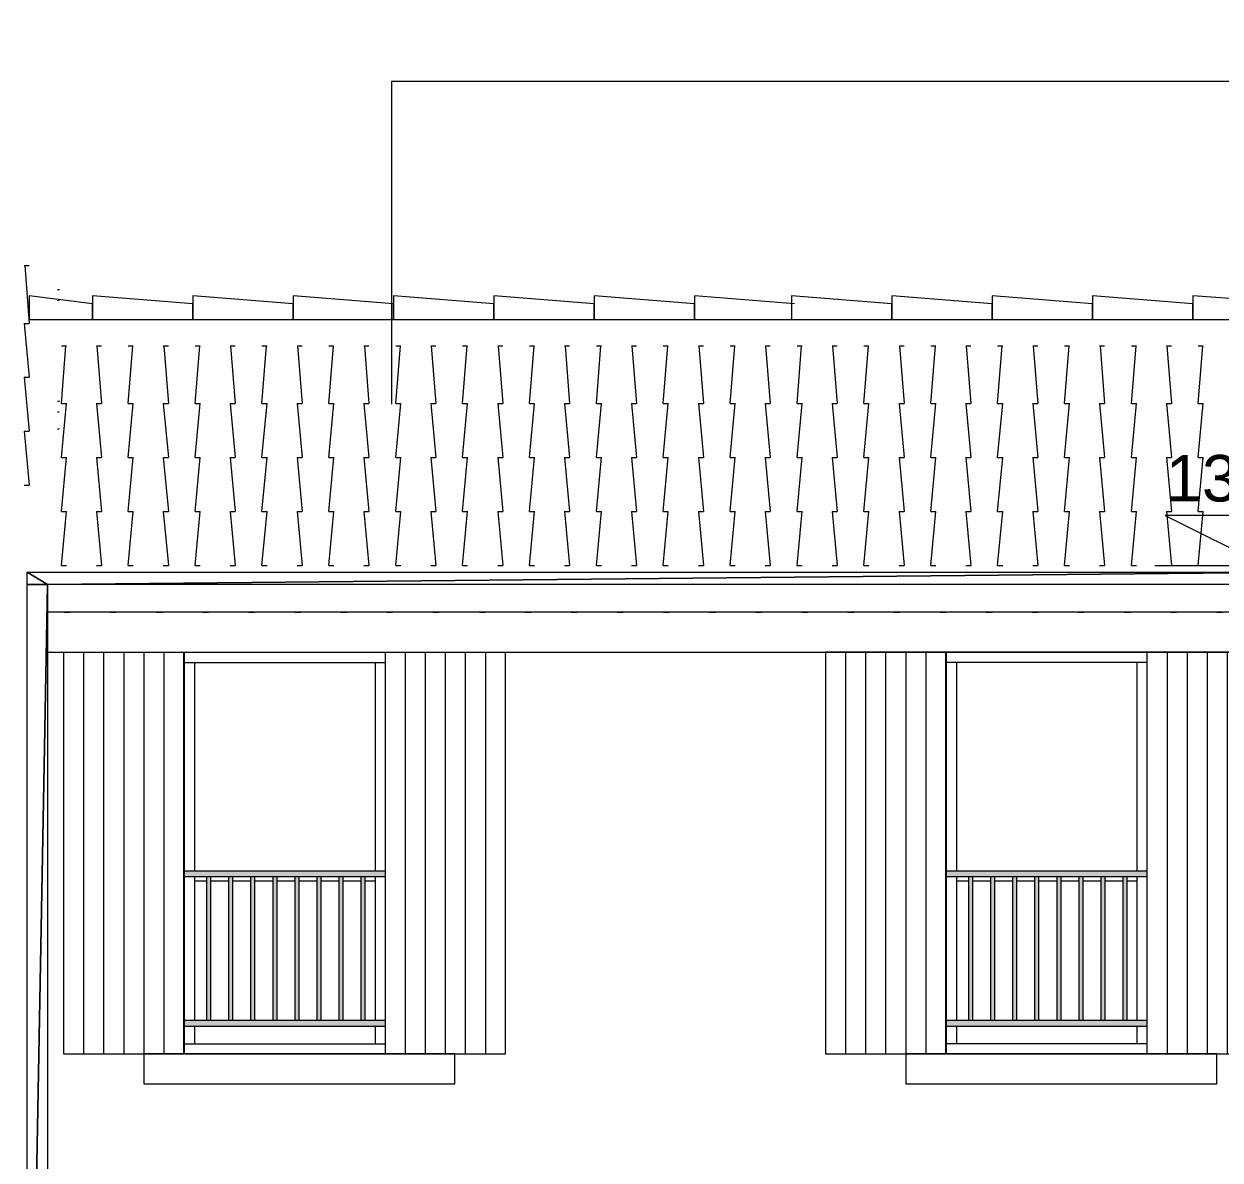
# Model space of a CAD drawing. Header units: metres. Extents: x 1.8 to 67.5, y -52.8 to -10.8.
# Drawn here: x 19.313 to 22.294, y -49.578 to -46.747 of the extents above; entities that cross this region are included whole.
import ezdxf
from ezdxf.enums import TextEntityAlignment as Align

# ---------------------------------------------------------------- set-up
doc = ezdxf.new("R2010")
doc.units = ezdxf.units.M
doc.header["$MEASUREMENT"] = 0
for name, color, linetype in [('Calque commun', 7, 'Continuous'), ('Calque59', 7, 'Continuous'), ('Calque79', 7, 'Continuous'), ('Cotations', 7, 'Continuous')]:
    doc.layers.add(name, color=color, linetype=linetype)
doc.styles.add('Arial15', font='arial.ttf', dxfattribs={"height": 0.231939})

# ---------------------------------------------------------------- blocks, each defined once
blk = doc.blocks.new('TOIT FACADE 40')
at = {"layer": 'Calque59', "color": 32, "linetype": 'Continuous', "lineweight": 9}
for p, q in [((83.7743, -18.3306), (83.7994, -18.3306)), ((83.7763, -18.3311), (83.7994, -18.619)), ((83.7743, -18.619), (83.7994, -18.8878)), ((83.7743, -18.619), (83.7994, -18.619)), ((83.959, -18.7306), (83.9841, -18.7306)), ((83.959, -19.019), (83.9821, -18.7311)), ((84.1341, -18.7306), (84.159, -18.7306)), ((84.1359, -18.7311), (84.159, -19.019)), ((84.2924, -18.7306), (84.3173, -18.7306)), ((84.2924, -19.019), (84.3155, -18.7311)), ((84.4673, -18.7306), (84.4924, -18.7306)), ((84.4693, -18.7311), (84.4924, -19.019)), ((84.6257, -18.7306), (84.6507, -18.7306)), ((84.6257, -19.019), (84.6487, -18.7311)), ((84.8007, -18.7306), (84.8257, -18.7306)), ((84.8027, -18.7311), (84.8257, -19.019)), ((84.959, -18.7306), (84.9841, -18.7306)), ((84.959, -19.019), (84.9821, -18.7311)), ((85.1341, -18.7306), (85.159, -18.7306)), ((85.1359, -18.7311), (85.159, -19.019)), ((85.2924, -18.7306), (85.3173, -18.7306)), ((85.2924, -19.019), (85.3155, -18.7311)), ((85.4673, -18.7306), (85.4924, -18.7306)), ((85.4693, -18.7311), (85.4924, -19.019)), ((85.6257, -18.7306), (85.6507, -18.7306)), ((85.6257, -19.019), (85.6487, -18.7311)), ((85.8007, -18.7306), (85.8257, -18.7306)), ((85.8027, -18.7311), (85.8257, -19.019)), ((85.959, -18.7306), (85.9841, -18.7306)), ((85.959, -19.019), (85.9821, -18.7311)), ((86.1341, -18.7306), (86.159, -18.7306)), ((86.1359, -18.7311), (86.159, -19.019)), ((86.2924, -18.7306), (86.3173, -18.7306)), ((86.2924, -19.019), (86.3155, -18.7311)), ((86.4673, -18.7306), (86.4924, -18.7306)), ((86.4693, -18.7311), (86.4924, -19.019)), ((86.6257, -18.7306), (86.6507, -18.7306)), ((86.6257, -19.019), (86.6487, -18.7311)), ((86.8007, -18.7306), (86.8257, -18.7306)), ((86.8027, -18.7311), (86.8257, -19.019)), ((86.959, -18.7306), (86.9841, -18.7306)), ((86.959, -19.019), (86.9821, -18.7311)), ((87.1341, -18.7306), (87.159, -18.7306)), ((87.1359, -18.7311), (87.159, -19.019)), ((87.2924, -18.7306), (87.3173, -18.7306)), ((87.2924, -19.019), (87.3155, -18.7311)), ((87.4673, -18.7306), (87.4924, -18.7306)), ((87.4693, -18.7311), (87.4924, -19.019)), ((87.6257, -18.7306), (87.6507, -18.7306)), ((87.6257, -19.019), (87.6487, -18.7311)), ((87.8007, -18.7306), (87.8256, -18.7306)), ((87.8025, -18.7311), (87.8256, -19.019)), ((87.959, -18.7306), (87.9839, -18.7306)), ((87.959, -19.019), (87.9821, -18.7311)), ((88.134, -18.7306), (88.159, -18.7306)), ((88.1359, -18.7311), (88.159, -19.019)), ((88.2923, -18.7306), (88.3173, -18.7306)), ((88.2923, -19.019), (88.3154, -18.7311)), ((88.4673, -18.7306), (88.4924, -18.7306)), ((88.4693, -18.7311), (88.4924, -19.019)), ((88.6257, -18.7306), (88.6507, -18.7306)), ((88.6257, -19.019), (88.6487, -18.7311)), ((88.8007, -18.7306), (88.8256, -18.7306)), ((88.8025, -18.7311), (88.8256, -19.019)), ((88.959, -18.7306), (88.9839, -18.7306)), ((88.959, -19.019), (88.9821, -18.7311)), ((89.134, -18.7306), (89.159, -18.7306)), ((89.1359, -18.7311), (89.159, -19.019)), ((89.2923, -18.7306), (89.3173, -18.7306)), ((89.2923, -19.019), (89.3154, -18.7311)), ((89.4673, -18.7306), (89.4924, -18.7306)), ((89.4693, -18.7311), (89.4924, -19.019)), ((89.6257, -18.7306), (89.6507, -18.7306)), ((89.6257, -19.019), (89.6487, -18.7311)), ((83.7743, -18.8878), (83.7994, -19.1565)), ((83.7743, -18.8878), (83.7994, -18.8878)), ((83.959, -19.2878), (83.9841, -19.019)), ((83.959, -19.019), (83.9841, -19.019)), ((84.1341, -19.019), (84.159, -19.2878)), ((84.1341, -19.019), (84.159, -19.019)), ((84.2924, -19.2878), (84.3173, -19.019)), ((84.2924, -19.019), (84.3173, -19.019)), ((84.4673, -19.019), (84.4924, -19.2878)), ((84.4673, -19.019), (84.4924, -19.019)), ((84.6257, -19.2878), (84.6507, -19.019)), ((84.6257, -19.019), (84.6507, -19.019)), ((84.8007, -19.019), (84.8257, -19.2878)), ((84.8007, -19.019), (84.8257, -19.019)), ((84.959, -19.2878), (84.9841, -19.019)), ((84.959, -19.019), (84.9841, -19.019)), ((85.1341, -19.019), (85.159, -19.2878)), ((85.1341, -19.019), (85.159, -19.019)), ((85.2924, -19.2878), (85.3173, -19.019)), ((85.2924, -19.019), (85.3173, -19.019)), ((85.4673, -19.019), (85.4924, -19.2878)), ((85.4673, -19.019), (85.4924, -19.019)), ((85.6257, -19.2878), (85.6507, -19.019)), ((85.6257, -19.019), (85.6507, -19.019)), ((85.8007, -19.019), (85.8257, -19.2878)), ((85.8007, -19.019), (85.8257, -19.019)), ((85.959, -19.2878), (85.9841, -19.019)), ((85.959, -19.019), (85.9841, -19.019)), ((86.1341, -19.019), (86.159, -19.2878)), ((86.1341, -19.019), (86.159, -19.019)), ((86.2924, -19.2878), (86.3173, -19.019)), ((86.2924, -19.019), (86.3173, -19.019)), ((86.4673, -19.019), (86.4924, -19.2878)), ((86.4673, -19.019), (86.4924, -19.019)), ((86.6257, -19.2878), (86.6507, -19.019)), ((86.6257, -19.019), (86.6507, -19.019)), ((86.8007, -19.019), (86.8257, -19.2878)), ((86.8007, -19.019), (86.8257, -19.019)), ((86.959, -19.2878), (86.9841, -19.019)), ((86.959, -19.019), (86.9841, -19.019)), ((87.1341, -19.019), (87.159, -19.2878)), ((87.1341, -19.019), (87.159, -19.019)), ((87.2924, -19.2878), (87.3173, -19.019)), ((87.2924, -19.019), (87.3173, -19.019)), ((87.4673, -19.019), (87.4924, -19.2878)), ((87.4673, -19.019), (87.4924, -19.019)), ((87.6257, -19.2878), (87.6507, -19.019)), ((87.6257, -19.019), (87.6507, -19.019)), ((87.8007, -19.019), (87.8256, -19.2878)), ((87.8007, -19.019), (87.8256, -19.019)), ((87.959, -19.2878), (87.9839, -19.019)), ((87.959, -19.019), (87.9839, -19.019)), ((88.134, -19.019), (88.159, -19.2878)), ((88.134, -19.019), (88.159, -19.019)), ((88.2923, -19.2878), (88.3173, -19.019)), ((88.2923, -19.019), (88.3173, -19.019)), ((88.4673, -19.019), (88.4924, -19.2878)), ((88.4673, -19.019), (88.4924, -19.019)), ((88.6257, -19.2878), (88.6507, -19.019)), ((88.6257, -19.019), (88.6507, -19.019)), ((88.8007, -19.019), (88.8256, -19.2878)), ((88.8007, -19.019), (88.8256, -19.019)), ((88.959, -19.2878), (88.9839, -19.019)), ((88.959, -19.019), (88.9839, -19.019)), ((89.134, -19.019), (89.159, -19.2878)), ((89.134, -19.019), (89.159, -19.019)), ((89.2923, -19.2878), (89.3173, -19.019)), ((89.2923, -19.019), (89.3173, -19.019)), ((89.4673, -19.019), (89.4924, -19.2878)), ((89.4673, -19.019), (89.4924, -19.019)), ((89.6257, -19.2878), (89.6507, -19.019)), ((89.6257, -19.019), (89.6507, -19.019)), ((83.7743, -19.1565), (83.7994, -19.4252)), ((83.7743, -19.1565), (83.7994, -19.1565)), ((83.959, -19.5565), (83.9841, -19.2878)), ((83.959, -19.2878), (83.9841, -19.2878)), ((84.1341, -19.2878), (84.159, -19.5565)), ((84.1341, -19.2878), (84.159, -19.2878)), ((84.2924, -19.5565), (84.3173, -19.2878)), ((84.2924, -19.2878), (84.3173, -19.2878)), ((84.4673, -19.2878), (84.4924, -19.5565)), ((84.4673, -19.2878), (84.4924, -19.2878)), ((84.6257, -19.5565), (84.6507, -19.2878)), ((84.6257, -19.2878), (84.6507, -19.2878)), ((84.8007, -19.2878), (84.8257, -19.5565)), ((84.8007, -19.2878), (84.8257, -19.2878)), ((84.959, -19.5565), (84.9841, -19.2878)), ((84.959, -19.2878), (84.9841, -19.2878)), ((85.1341, -19.2878), (85.159, -19.5565)), ((85.1341, -19.2878), (85.159, -19.2878)), ((85.2924, -19.5565), (85.3173, -19.2878)), ((85.2924, -19.2878), (85.3173, -19.2878)), ((85.4673, -19.2878), (85.4924, -19.5565)), ((85.4673, -19.2878), (85.4924, -19.2878)), ((85.6257, -19.5565), (85.6507, -19.2878)), ((85.6257, -19.2878), (85.6507, -19.2878)), ((85.8007, -19.2878), (85.8257, -19.5565)), ((85.8007, -19.2878), (85.8257, -19.2878)), ((85.959, -19.5565), (85.9841, -19.2878)), ((85.959, -19.2878), (85.9841, -19.2878)), ((86.1341, -19.2878), (86.159, -19.5565)), ((86.1341, -19.2878), (86.159, -19.2878)), ((86.2924, -19.5565), (86.3173, -19.2878)), ((86.2924, -19.2878), (86.3173, -19.2878)), ((86.4673, -19.2878), (86.4924, -19.5565)), ((86.4673, -19.2878), (86.4924, -19.2878)), ((86.6257, -19.5565), (86.6507, -19.2878)), ((86.6257, -19.2878), (86.6507, -19.2878)), ((86.8007, -19.2878), (86.8257, -19.5565)), ((86.8007, -19.2878), (86.8257, -19.2878)), ((86.959, -19.5565), (86.9841, -19.2878)), ((86.959, -19.2878), (86.9841, -19.2878)), ((87.1341, -19.2878), (87.159, -19.5565)), ((87.1341, -19.2878), (87.159, -19.2878)), ((87.2924, -19.5565), (87.3173, -19.2878)), ((87.2924, -19.2878), (87.3173, -19.2878)), ((87.4673, -19.2878), (87.4924, -19.5565)), ((87.4673, -19.2878), (87.4924, -19.2878)), ((87.6257, -19.5565), (87.6507, -19.2878)), ((87.6257, -19.2878), (87.6507, -19.2878)), ((87.8007, -19.2878), (87.8256, -19.5565)), ((87.8007, -19.2878), (87.8256, -19.2878)), ((87.959, -19.5565), (87.9839, -19.2878)), ((87.959, -19.2878), (87.9839, -19.2878)), ((88.134, -19.2878), (88.159, -19.5565)), ((88.134, -19.2878), (88.159, -19.2878)), ((88.2923, -19.5565), (88.3173, -19.2878)), ((88.2923, -19.2878), (88.3173, -19.2878)), ((88.4673, -19.2878), (88.4924, -19.5565)), ((88.4673, -19.2878), (88.4924, -19.2878)), ((88.6257, -19.5565), (88.6507, -19.2878)), ((88.6257, -19.2878), (88.6507, -19.2878)), ((88.8007, -19.2878), (88.8256, -19.5565)), ((88.8007, -19.2878), (88.8256, -19.2878)), ((88.959, -19.5565), (88.9839, -19.2878)), ((88.959, -19.2878), (88.9839, -19.2878)), ((89.134, -19.2878), (89.159, -19.5565)), ((89.134, -19.2878), (89.159, -19.2878)), ((89.2923, -19.5565), (89.3173, -19.2878)), ((89.2923, -19.2878), (89.3173, -19.2878)), ((89.4673, -19.2878), (89.4924, -19.5565)), ((89.4673, -19.2878), (89.4924, -19.2878)), ((89.6257, -19.5565), (89.6507, -19.2878)), ((89.6257, -19.2878), (89.6507, -19.2878)), ((83.7743, -19.4252), (83.7994, -19.4252)), ((83.959, -19.8252), (83.9841, -19.5565)), ((83.959, -19.5565), (83.9841, -19.5565)), ((84.1341, -19.5565), (84.159, -19.8252)), ((84.1341, -19.5565), (84.159, -19.5565)), ((84.2924, -19.8252), (84.3173, -19.5565)), ((84.2924, -19.5565), (84.3173, -19.5565)), ((84.4673, -19.5565), (84.4924, -19.8252)), ((84.4673, -19.5565), (84.4924, -19.5565)), ((84.6257, -19.8252), (84.6507, -19.5565)), ((84.6257, -19.5565), (84.6507, -19.5565)), ((84.8007, -19.5565), (84.8257, -19.8252)), ((84.8007, -19.5565), (84.8257, -19.5565)), ((84.959, -19.8252), (84.9841, -19.5565)), ((84.959, -19.5565), (84.9841, -19.5565)), ((85.1341, -19.5565), (85.159, -19.8252)), ((85.1341, -19.5565), (85.159, -19.5565)), ((85.2924, -19.8252), (85.3173, -19.5565)), ((85.2924, -19.5565), (85.3173, -19.5565)), ((85.4673, -19.5565), (85.4924, -19.8252)), ((85.4673, -19.5565), (85.4924, -19.5565)), ((85.6257, -19.8252), (85.6507, -19.5565)), ((85.6257, -19.5565), (85.6507, -19.5565)), ((85.8007, -19.5565), (85.8257, -19.8252)), ((85.8007, -19.5565), (85.8257, -19.5565)), ((85.959, -19.8252), (85.9841, -19.5565)), ((85.959, -19.5565), (85.9841, -19.5565)), ((86.1341, -19.5565), (86.159, -19.8252)), ((86.1341, -19.5565), (86.159, -19.5565)), ((86.2924, -19.8252), (86.3173, -19.5565)), ((86.2924, -19.5565), (86.3173, -19.5565)), ((86.4673, -19.5565), (86.4924, -19.8252)), ((86.4673, -19.5565), (86.4924, -19.5565)), ((86.6257, -19.8252), (86.6507, -19.5565)), ((86.6257, -19.5565), (86.6507, -19.5565)), ((86.8007, -19.5565), (86.8257, -19.8252)), ((86.8007, -19.5565), (86.8257, -19.5565)), ((86.959, -19.8252), (86.9841, -19.5565)), ((86.959, -19.5565), (86.9841, -19.5565)), ((87.1341, -19.5565), (87.159, -19.8252)), ((87.1341, -19.5565), (87.159, -19.5565)), ((87.2924, -19.8252), (87.3173, -19.5565)), ((87.2924, -19.5565), (87.3173, -19.5565)), ((87.4673, -19.5565), (87.4924, -19.8252)), ((87.4673, -19.5565), (87.4924, -19.5565)), ((87.6257, -19.8252), (87.6507, -19.5565)), ((87.6257, -19.5565), (87.6507, -19.5565)), ((87.8007, -19.5565), (87.8256, -19.8252)), ((87.8007, -19.5565), (87.8256, -19.5565)), ((87.959, -19.8252), (87.9839, -19.5565)), ((87.959, -19.5565), (87.9839, -19.5565)), ((88.134, -19.5565), (88.159, -19.8252)), ((88.134, -19.5565), (88.159, -19.5565)), ((88.2923, -19.8252), (88.3173, -19.5565)), ((88.2923, -19.5565), (88.3173, -19.5565)), ((88.4673, -19.5565), (88.4924, -19.8252)), ((88.4673, -19.5565), (88.4924, -19.5565)), ((88.6257, -19.8252), (88.6507, -19.5565)), ((88.6257, -19.5565), (88.6507, -19.5565)), ((88.8007, -19.5565), (88.8256, -19.8252)), ((88.8007, -19.5565), (88.8256, -19.5565)), ((88.959, -19.8252), (88.9839, -19.5565)), ((88.959, -19.5565), (88.9839, -19.5565)), ((89.134, -19.5565), (89.159, -19.8252)), ((89.134, -19.5565), (89.159, -19.5565)), ((89.2923, -19.8252), (89.3173, -19.5565)), ((89.2923, -19.5565), (89.3173, -19.5565)), ((89.4673, -19.5565), (89.4924, -19.8252)), ((89.4673, -19.5565), (89.4924, -19.5565)), ((89.6257, -19.8252), (89.6507, -19.5565)), ((89.6257, -19.5565), (89.6507, -19.5565)), ((83.959, -19.8252), (83.9841, -19.8252)), ((84.1341, -19.8252), (84.159, -19.8252)), ((84.2924, -19.8252), (84.3173, -19.8252)), ((84.4673, -19.8252), (84.4924, -19.8252)), ((84.6257, -19.8252), (84.6507, -19.8252)), ((84.8007, -19.8252), (84.8257, -19.8252)), ((84.959, -19.8252), (84.9841, -19.8252)), ((85.1341, -19.8252), (85.159, -19.8252)), ((85.2924, -19.8252), (85.3173, -19.8252)), ((85.4673, -19.8252), (85.4924, -19.8252)), ((85.6257, -19.8252), (85.6507, -19.8252)), ((85.8007, -19.8252), (85.8257, -19.8252)), ((85.959, -19.8252), (85.9841, -19.8252)), ((86.1341, -19.8252), (86.159, -19.8252)), ((86.2924, -19.8252), (86.3173, -19.8252)), ((86.4673, -19.8252), (86.4924, -19.8252)), ((86.6257, -19.8252), (86.6507, -19.8252)), ((86.8007, -19.8252), (86.8257, -19.8252)), ((86.959, -19.8252), (86.9841, -19.8252)), ((87.1341, -19.8252), (87.159, -19.8252)), ((87.2924, -19.8252), (87.3173, -19.8252)), ((87.4673, -19.8252), (87.4924, -19.8252)), ((87.6257, -19.8252), (87.6507, -19.8252)), ((87.8007, -19.8252), (87.8256, -19.8252)), ((87.959, -19.8252), (87.9839, -19.8252)), ((88.134, -19.8252), (88.159, -19.8252)), ((88.2923, -19.8252), (88.3173, -19.8252)), ((88.4673, -19.8252), (88.4924, -19.8252)), ((88.6257, -19.8252), (88.6507, -19.8252)), ((88.8007, -19.8252), (88.8256, -19.8252)), ((88.959, -19.8252), (88.9839, -19.8252)), ((89.134, -19.8252), (89.159, -19.8252)), ((89.2923, -19.8252), (89.3173, -19.8252)), ((89.4673, -19.8252), (89.4924, -19.8252)), ((89.6257, -19.8252), (89.6507, -19.8252)), ((83.9735, -20.0577), (84.0032, -20.0577)), ((84.2032, -20.0577), (84.2329, -20.0577)), ((84.4329, -20.0577), (84.4627, -20.0577)), ((84.6627, -20.0577), (84.6924, -20.0577)), ((84.8924, -20.0577), (84.9221, -20.0577)), ((85.1221, -20.0577), (85.1519, -20.0577)), ((85.3519, -20.0577), (85.3816, -20.0577)), ((85.5816, -20.0577), (85.6113, -20.0577)), ((85.8113, -20.0577), (85.841, -20.0577)), ((86.041, -20.0577), (86.0708, -20.0577)), ((86.2708, -20.0577), (86.3005, -20.0577)), ((86.5005, -20.0577), (86.5302, -20.0577)), ((86.7302, -20.0577), (86.76, -20.0577)), ((86.96, -20.0577), (86.9897, -20.0577)), ((87.1897, -20.0577), (87.2194, -20.0577)), ((87.4194, -20.0577), (87.4491, -20.0577)), ((87.6491, -20.0577), (87.6789, -20.0577)), ((87.8789, -20.0577), (87.9086, -20.0577)), ((88.1086, -20.0577), (88.1383, -20.0577)), ((88.3383, -20.0577), (88.3681, -20.0577)), ((88.5681, -20.0577), (88.5978, -20.0577)), ((88.7978, -20.0577), (88.8275, -20.0577)), ((89.0275, -20.0577), (89.0572, -20.0577)), ((89.2572, -20.0577), (89.287, -20.0577)), ((89.487, -20.0577), (89.5167, -20.0577)), ((89.7167, -20.0577), (89.7464, -20.0577))]:
    blk.add_line(p, q, dxfattribs=at)
for points in [[(84.114, -18.5215, 0), (83.7993, -18.4815, 0), (83.7993, -18.5993, 0), (84.114, -18.5993, 0), (84.114, -18.5215, 0)], [(84.614, -18.5215, 0), (84.114, -18.4815, 0), (84.114, -18.5993, 0), (84.614, -18.5993, 0), (84.614, -18.5215, 0)], [(85.114, -18.5215, 0), (84.614, -18.4815, 0), (84.614, -18.5993, 0), (85.114, -18.5993, 0), (85.114, -18.5215, 0)], [(85.614, -18.5215, 0), (85.114, -18.4815, 0), (85.114, -18.5993, 0), (85.614, -18.5993, 0), (85.614, -18.5215, 0)], [(86.114, -18.5215, 0), (85.614, -18.4815, 0), (85.614, -18.5993, 0), (86.114, -18.5993, 0), (86.114, -18.5215, 0)], [(86.614, -18.5215, 0), (86.114, -18.4815, 0), (86.114, -18.5993, 0), (86.614, -18.5993, 0), (86.614, -18.5215, 0)], [(87.114, -18.5215, 0), (86.614, -18.4815, 0), (86.614, -18.5993, 0), (87.114, -18.5993, 0), (87.114, -18.5215, 0)], [(87.6128, -18.5214, 0), (87.114, -18.4815, 0), (87.114, -18.5993, 0), (87.5985, -18.5993, 0)], [(88.0985, -18.5215, 0), (87.5985, -18.4815, 0), (87.5985, -18.5993, 0), (88.0985, -18.5993, 0), (88.0985, -18.5215, 0)], [(88.5985, -18.5215, 0), (88.0985, -18.4815, 0), (88.0985, -18.5993, 0), (88.5985, -18.5993, 0), (88.5985, -18.5215, 0)], [(89.0985, -18.5215, 0), (88.5985, -18.4815, 0), (88.5985, -18.5993, 0), (89.0985, -18.5993, 0), (89.0985, -18.5215, 0)], [(89.5985, -18.5215, 0), (89.0985, -18.4815, 0), (89.0985, -18.5993, 0), (89.5985, -18.5993, 0), (89.5985, -18.5215, 0)], [(90.1481, -18.5214, 0), (89.5985, -18.4815, 0), (89.5985, -18.5993, 0), (90.1338, -18.5993, 0)]]:
    blk.add_polyline3d(points, dxfattribs=at)
blk = doc.blocks.new('hatch21')
at = {"layer": 'Calque commun', "color": 8, "linetype": 'Continuous', "lineweight": 9}
for p, q in [((-50.1322, 14.9326), (-50.1322, 12.9326)), ((-50.0322, 14.9326), (-50.0322, 12.9326)), ((-49.9322, 14.9326), (-49.9322, 12.9326)), ((-49.8322, 14.9326), (-49.8322, 12.9326)), ((-49.7322, 14.9326), (-49.7322, 12.9326)), ((-49.6322, 14.9326), (-49.6322, 12.9326))]:
    blk.add_line(p, q, dxfattribs=at)
mesh = blk.add_polyface(dxfattribs=at)
corners = [(-49.5322, 14.9326), (-50.1322, 14.9326), (-50.1322, 12.9326), (-49.5322, 12.9326)]
mesh.append_faces([[corners[k] for k in face] for face in [(0, 1, 2, 3)]], dxfattribs={"color": 8})
blk = doc.blocks.new('hatch22')
at = {"layer": 'Calque commun', "color": 8, "linetype": 'Continuous', "lineweight": 9}
for p, q in [((-48.5296, 14.9326), (-48.5296, 12.9326)), ((-48.4296, 14.9326), (-48.4296, 12.9326)), ((-48.3296, 14.9326), (-48.3296, 12.9326)), ((-48.2296, 14.9326), (-48.2296, 12.9326)), ((-48.1296, 14.9326), (-48.1296, 12.9326)), ((-48.0296, 14.9326), (-48.0296, 12.9326))]:
    blk.add_line(p, q, dxfattribs=at)
mesh = blk.add_polyface(dxfattribs=at)
corners = [(-47.9297, 14.9326), (-48.5297, 14.9326), (-48.5297, 12.9326), (-47.9297, 12.9326)]
mesh.append_faces([[corners[k] for k in face] for face in [(0, 1, 2, 3)]], dxfattribs={"color": 8})
blk = doc.blocks.new('Block4')
at = {"layer": 'Calque commun', "color": 0, "linetype": 'Continuous', "lineweight": 9}
blk.add_line((-0.55, 0), (0.55, 0), dxfattribs=at)
blk.add_polyline3d([(-0.5, 0.25, 0), (0, 0, 0), (0.5, 0.25, 0), (-0.5, 0.25, 0)], dxfattribs=at)
blk = doc.blocks.new('Lvl1')
at = {"layer": 'Calque commun', "color": 0, "linetype": 'ByBlock', "lineweight": -2}
blk.add_blockref('Block4', (0, 0), dxfattribs=at)
blk = doc.blocks.new('facade villa 123-7')
at = {"layer": 'Cotations', "color": 250, "linetype": 'ByBlock', "lineweight": -2}
blk.add_blockref('Lvl1', (-44.1422, 15.3651), dxfattribs=at)
at = {"layer": 'Cotations', "color": 212, "linetype": 'ByBlock', "lineweight": -2, "style": 'Arial15'}
blk.add_text('133.35', height=0.23194, dxfattribs=at).set_placement((-44.1432, 15.6151), align=Align.BOTTOM_CENTER)
blk = doc.blocks.new('hatch23')
at = {"layer": 'Calque commun', "color": 8, "linetype": 'Continuous', "lineweight": 9}
for p, q in [((-46.3347, 14.9332), (-46.3347, 12.9332)), ((-46.2347, 14.9332), (-46.2347, 12.9332)), ((-46.1347, 14.9332), (-46.1347, 12.9332)), ((-46.0347, 14.9332), (-46.0347, 12.9332)), ((-45.9347, 14.9332), (-45.9347, 12.9332)), ((-45.8347, 14.9332), (-45.8347, 12.9332))]:
    blk.add_line(p, q, dxfattribs=at)
mesh = blk.add_polyface(dxfattribs=at)
corners = [(-45.7347, 14.9332), (-46.3347, 14.9332), (-46.3347, 12.9332), (-45.7347, 12.9332)]
mesh.append_faces([[corners[k] for k in face] for face in [(0, 1, 2, 3)]], dxfattribs={"color": 8})
blk = doc.blocks.new('hatch24')
at = {"layer": 'Calque commun', "color": 8, "linetype": 'Continuous', "lineweight": 9}
for p, q in [((-44.7321, 14.9332), (-44.7321, 12.9332)), ((-44.6321, 14.9332), (-44.6321, 12.9332)), ((-44.5321, 14.9332), (-44.5321, 12.9332)), ((-44.4321, 14.9332), (-44.4321, 12.9332)), ((-44.3321, 14.9332), (-44.3321, 12.9332)), ((-44.2321, 14.9332), (-44.2321, 12.9332))]:
    blk.add_line(p, q, dxfattribs=at)
mesh = blk.add_polyface(dxfattribs=at)
corners = [(-44.1321, 14.9332), (-44.7321, 14.9332), (-44.7321, 12.9332), (-44.1321, 12.9332)]
mesh.append_faces([[corners[k] for k in face] for face in [(0, 1, 2, 3)]], dxfattribs={"color": 8})
blk = doc.blocks.new('facade villa 123-31')
at = {"layer": 'Calque commun', "color": 7, "linetype": 'Continuous', "lineweight": 9}
for p, q in [((-50.1615, 16.7412), (-50.152, 16.7412)), ((-50.1615, 16.6861), (-50.152, 16.6894)), ((-50.1615, 16.184), (-50.152, 16.184)), ((-50.1615, 16.1289), (-50.152, 16.1323)), ((-50.1615, 16.0442), (-50.152, 16.0475)), ((-49.5297, 14.9326), (-49.7297, 14.9326)), ((-49.5297, 12.9576), (-49.5297, 14.9326)), ((-48.5297, 14.9326), (-49.5297, 14.9326)), ((-48.5297, 14.9326), (-48.5297, 12.9326)), ((-48.3297, 14.9326), (-48.5297, 14.9326)), ((-45.7321, 14.9332), (-45.9321, 14.9332)), ((-45.7321, 12.9582), (-45.7321, 14.9332)), ((-44.7321, 14.9332), (-45.7321, 14.9332)), ((-44.7321, 14.9332), (-44.7321, 12.9332)), ((-44.5321, 14.9332), (-44.7321, 14.9332)), ((-49.5297, 14.8826), (-49.4797, 14.8826)), ((-49.4797, 14.8826), (-48.5797, 14.8826)), ((-49.4797, 14.8826), (-49.4797, 13.844)), ((-48.5797, 14.8826), (-48.5297, 14.8826)), ((-48.5797, 14.8826), (-48.5797, 13.844)), ((-45.7321, 14.8832), (-45.6821, 14.8832)), ((-45.6821, 14.8832), (-44.7821, 14.8832)), ((-45.6821, 14.8832), (-45.6821, 13.8446)), ((-44.7821, 14.8832), (-44.7321, 14.8832)), ((-44.7821, 14.8832), (-44.7821, 13.8446)), ((-49.5297, 13.844), (-48.5297, 13.844)), ((-49.4797, 13.844), (-49.4797, 13.844)), ((-49.4797, 13.844), (-49.4797, 13.844)), ((-45.7321, 13.8446), (-44.7321, 13.8446)), ((-45.6821, 13.8446), (-45.6821, 13.8446)), ((-45.6821, 13.8446), (-45.6821, 13.8446)), ((-49.4197, 13.814), (-49.5297, 13.814)), ((-49.4797, 13.814), (-49.4797, 13.794)), ((-49.4797, 13.794), (-49.4797, 13.0983)), ((-49.4797, 13.794), (-49.4197, 13.794)), ((-49.4197, 13.814), (-49.4197, 13.0983)), ((-49.3997, 13.814), (-49.4197, 13.814)), ((-49.3097, 13.814), (-49.3997, 13.814)), ((-49.3997, 13.814), (-49.3997, 13.0983)), ((-49.3997, 13.794), (-49.3097, 13.794)), ((-49.3097, 13.814), (-49.3097, 13.0983)), ((-49.2897, 13.814), (-49.3097, 13.814)), ((-49.1997, 13.814), (-49.2897, 13.814)), ((-49.2897, 13.814), (-49.2897, 13.0983)), ((-49.2897, 13.794), (-49.1997, 13.794)), ((-49.1997, 13.814), (-49.1997, 13.0983)), ((-49.1797, 13.814), (-49.1997, 13.814)), ((-49.0897, 13.814), (-49.1797, 13.814)), ((-49.1797, 13.814), (-49.1797, 13.0983)), ((-49.1797, 13.794), (-49.0897, 13.794)), ((-49.0897, 13.814), (-49.0897, 13.0983)), ((-49.0697, 13.814), (-49.0897, 13.814)), ((-48.9797, 13.814), (-49.0697, 13.814)), ((-49.0697, 13.814), (-49.0697, 13.0983)), ((-49.0697, 13.794), (-48.9797, 13.794)), ((-48.9797, 13.814), (-48.9797, 13.0983)), ((-48.9597, 13.814), (-48.9797, 13.814)), ((-48.8697, 13.814), (-48.9597, 13.814)), ((-48.9597, 13.814), (-48.9597, 13.0983)), ((-48.9597, 13.794), (-48.8697, 13.794)), ((-48.8697, 13.814), (-48.8697, 13.0983)), ((-48.8497, 13.814), (-48.8697, 13.814)), ((-48.7597, 13.814), (-48.8497, 13.814)), ((-48.8497, 13.814), (-48.8497, 13.0983)), ((-48.8497, 13.794), (-48.7597, 13.794)), ((-48.7597, 13.814), (-48.7597, 13.0983)), ((-48.7397, 13.814), (-48.7597, 13.814)), ((-48.6497, 13.814), (-48.7397, 13.814)), ((-48.7397, 13.814), (-48.7397, 13.0983)), ((-48.7397, 13.794), (-48.6497, 13.794)), ((-48.6497, 13.814), (-48.6497, 13.0983)), ((-48.6297, 13.814), (-48.6497, 13.814)), ((-48.5297, 13.814), (-48.6297, 13.814)), ((-48.6297, 13.814), (-48.6297, 13.0983)), ((-48.6297, 13.794), (-48.5797, 13.794)), ((-48.5797, 13.814), (-48.5797, 13.794)), ((-48.5797, 13.794), (-48.5797, 13.0983)), ((-45.6221, 13.8146), (-45.7321, 13.8146)), ((-45.6821, 13.8146), (-45.6821, 13.7946)), ((-45.6821, 13.7946), (-45.6821, 13.0989)), ((-45.6821, 13.7946), (-45.6221, 13.7946)), ((-45.6221, 13.8146), (-45.6221, 13.0989)), ((-45.6021, 13.8146), (-45.6221, 13.8146)), ((-45.5121, 13.8146), (-45.6021, 13.8146)), ((-45.6021, 13.8146), (-45.6021, 13.0989)), ((-45.6021, 13.7946), (-45.5121, 13.7946)), ((-45.5121, 13.8146), (-45.5121, 13.0989)), ((-45.4921, 13.8146), (-45.5121, 13.8146)), ((-45.4021, 13.8146), (-45.4921, 13.8146)), ((-45.4921, 13.8146), (-45.4921, 13.0989)), ((-45.4921, 13.7946), (-45.4021, 13.7946)), ((-45.4021, 13.8146), (-45.4021, 13.0989)), ((-45.3821, 13.8146), (-45.4021, 13.8146)), ((-45.2921, 13.8146), (-45.3821, 13.8146)), ((-45.3821, 13.8146), (-45.3821, 13.0989)), ((-45.3821, 13.7946), (-45.2921, 13.7946)), ((-45.2921, 13.8146), (-45.2921, 13.0989)), ((-45.2721, 13.8146), (-45.2921, 13.8146)), ((-45.1821, 13.8146), (-45.2721, 13.8146)), ((-45.2721, 13.8146), (-45.2721, 13.0989)), ((-45.2721, 13.7946), (-45.1821, 13.7946)), ((-45.1821, 13.8146), (-45.1821, 13.0989)), ((-45.1621, 13.8146), (-45.1821, 13.8146)), ((-45.0721, 13.8146), (-45.1621, 13.8146)), ((-45.1621, 13.8146), (-45.1621, 13.0989)), ((-45.1621, 13.7946), (-45.0721, 13.7946)), ((-45.0721, 13.8146), (-45.0721, 13.0989)), ((-45.0521, 13.8146), (-45.0721, 13.8146)), ((-44.9621, 13.8146), (-45.0521, 13.8146)), ((-45.0521, 13.8146), (-45.0521, 13.0989)), ((-45.0521, 13.7946), (-44.9621, 13.7946)), ((-44.9621, 13.8146), (-44.9621, 13.0989)), ((-44.9421, 13.8146), (-44.9621, 13.8146)), ((-44.8521, 13.8146), (-44.9421, 13.8146)), ((-44.9421, 13.8146), (-44.9421, 13.0989)), ((-44.9421, 13.7946), (-44.8521, 13.7946)), ((-44.8521, 13.8146), (-44.8521, 13.0989)), ((-44.8321, 13.8146), (-44.8521, 13.8146)), ((-44.7321, 13.8146), (-44.8321, 13.8146)), ((-44.8321, 13.8146), (-44.8321, 13.0989)), ((-44.8321, 13.7946), (-44.7821, 13.7946)), ((-44.7821, 13.8146), (-44.7821, 13.7946)), ((-44.7821, 13.7946), (-44.7821, 13.0989)), ((-49.4197, 13.0983), (-49.5297, 13.0983)), ((-48.5297, 13.0683), (-49.5297, 13.0683)), ((-49.4797, 13.0683), (-49.4797, 12.9826)), ((-49.3997, 13.0983), (-49.4197, 13.0983)), ((-48.5297, 13.0983), (-49.3997, 13.0983)), ((-48.5797, 13.0683), (-48.5797, 12.9826)), ((-45.6221, 13.0989), (-45.7321, 13.0989)), ((-44.7321, 13.0689), (-45.7321, 13.0689)), ((-45.6821, 13.0689), (-45.6821, 12.9832)), ((-45.6021, 13.0989), (-45.6221, 13.0989)), ((-44.7321, 13.0989), (-45.6021, 13.0989)), ((-44.7821, 13.0689), (-44.7821, 12.9832)), ((-49.5297, 12.9826), (-48.5297, 12.9826)), ((-49.5297, 12.9326), (-49.5297, 12.9576)), ((-45.7321, 12.9832), (-44.7321, 12.9832)), ((-45.7321, 12.9332), (-45.7321, 12.9582)), ((-49.5297, 12.9326), (-48.5297, 12.9326)), ((-45.7321, 12.9332), (-44.7321, 12.9332))]:
    blk.add_line(p, q, dxfattribs=at)
at = {"layer": 'Calque commun', "color": 5, "linetype": 'Continuous', "lineweight": 18}
blk.add_polyline3d([(-43.9265, 17.778, 0), (-48.4982, 17.778, 0), (-48.4982, 16.1696, 0)], dxfattribs=at)
at = {"layer": 'Calque commun', "color": 18, "linetype": 'Continuous', "lineweight": 9}
for points in [[(-49.5297, 13.844), (-48.5297, 13.844), (-49.5297, 13.814), (-48.5297, 13.814)], [(-45.7321, 13.8446), (-44.7321, 13.8446), (-45.7321, 13.8146), (-44.7321, 13.8146)], [(-49.3997, 13.814), (-49.4197, 13.814), (-49.3997, 13.0983), (-49.4197, 13.0983)], [(-49.2897, 13.814), (-49.3097, 13.814), (-49.2897, 13.0983), (-49.3097, 13.0983)], [(-49.1797, 13.814), (-49.1997, 13.814), (-49.1797, 13.0983), (-49.1997, 13.0983)], [(-49.0697, 13.814), (-49.0897, 13.814), (-49.0697, 13.0983), (-49.0897, 13.0983)], [(-48.9597, 13.814), (-48.9797, 13.814), (-48.9597, 13.0983), (-48.9797, 13.0983)], [(-48.8497, 13.814), (-48.8697, 13.814), (-48.8497, 13.0983), (-48.8697, 13.0983)], [(-48.7397, 13.814), (-48.7597, 13.814), (-48.7397, 13.0983), (-48.7597, 13.0983)], [(-48.6297, 13.814), (-48.6497, 13.814), (-48.6297, 13.0983), (-48.6497, 13.0983)], [(-45.6021, 13.8146), (-45.6221, 13.8146), (-45.6021, 13.0989), (-45.6221, 13.0989)], [(-45.4921, 13.8146), (-45.5121, 13.8146), (-45.4921, 13.0989), (-45.5121, 13.0989)], [(-45.3821, 13.8146), (-45.4021, 13.8146), (-45.3821, 13.0989), (-45.4021, 13.0989)], [(-45.2721, 13.8146), (-45.2921, 13.8146), (-45.2721, 13.0989), (-45.2921, 13.0989)], [(-45.1621, 13.8146), (-45.1821, 13.8146), (-45.1621, 13.0989), (-45.1821, 13.0989)], [(-45.0521, 13.8146), (-45.0721, 13.8146), (-45.0521, 13.0989), (-45.0721, 13.0989)], [(-44.9421, 13.8146), (-44.9621, 13.8146), (-44.9421, 13.0989), (-44.9621, 13.0989)], [(-44.8321, 13.8146), (-44.8521, 13.8146), (-44.8321, 13.0989), (-44.8521, 13.0989)], [(-49.5297, 13.0983), (-48.5297, 13.0983), (-49.5297, 13.0683), (-48.5297, 13.0683)], [(-45.7321, 13.0989), (-44.7321, 13.0989), (-45.7321, 13.0689), (-44.7321, 13.0689)]]:
    blk.add_trace(points, dxfattribs=at)
at = {"layer": 'Calque79', "color": 7, "linetype": 'Continuous', "lineweight": 9}
for p, q in [((-49.4797, 13.844), (-49.4797, 13.844)), ((-49.4797, 13.844), (-49.4797, 13.844)), ((-45.6821, 13.8446), (-45.6821, 13.8446)), ((-45.6821, 13.8446), (-45.6821, 13.8446))]:
    blk.add_line(p, q, dxfattribs=at)
at = {"layer": 'Calque commun', "color": 0, "linetype": 'ByBlock', "lineweight": -2}
for name, p in [('TOIT FACADE 40', (-134.1021, 35.1912)), ('hatch21', (0, 0)), ('hatch22', (0, 0)), ('hatch23', (0, 0)), ('hatch24', (0, 0))]:
    blk.add_blockref(name, p, dxfattribs=at)
at = {"layer": 'Cotations', "color": 212, "linetype": 'ByBlock', "lineweight": -2}
blk.add_blockref('facade villa 123-7', (0, 0), dxfattribs=at)
at = {"layer": 'Calque commun', "color": 8, "linetype": 'Continuous', "lineweight": 9}
mesh = blk.add_polyface(dxfattribs=at)
corners = [(-50.3127, 15.3327), (-43.9464, 15.3327), (-50.2127, 15.2715), (-50.3127, 9.7713), (-50.3127, 15.2715), (-43.9464, 15.2715), (-50.2127, 9.7713)]
mesh.append_faces([[corners[k] for k in face] for face in [(0, 2, 4)]], dxfattribs={"vtx0": -1, "vtx1": -1, "color": 8})
mesh.append_faces([[corners[k] for k in face] for face in [(0, 1, 2), (3, 4, 2)]], dxfattribs={"vtx1": -1, "vtx2": -1, "color": 8})
mesh.append_faces([[corners[k] for k in face] for face in [(1, 5, 2), (2, 6, 3)]], dxfattribs={"vtx2": -1, "color": 8})
at = {"layer": 'Calque commun', "color": 5, "linetype": 'Continuous', "lineweight": 9}
mesh = blk.add_polyface(dxfattribs=at)
corners = [(-50.2127, 14.9334), (-43.9322, 14.9334), (-43.9322, 15.1334), (-50.2127, 15.1334)]
mesh.append_faces([[corners[k] for k in face] for face in [(0, 1, 2, 3)]], dxfattribs={"color": 5})
at = {"layer": 'Cotations', "color": 5, "linetype": 'Continuous', "lineweight": 9}
mesh = blk.add_polyface(dxfattribs=at)
corners = [(-48.1822, 12.9326), (-49.7322, 12.9326), (-49.7322, 12.7826), (-48.1822, 12.7826)]
mesh.append_faces([[corners[k] for k in face] for face in [(0, 1, 2, 3)]], dxfattribs={"color": 5})
mesh = blk.add_polyface(dxfattribs=at)
corners = [(-44.3847, 12.9332), (-45.9347, 12.9332), (-45.9347, 12.7832), (-44.3847, 12.7832)]
mesh.append_faces([[corners[k] for k in face] for face in [(0, 1, 2, 3)]], dxfattribs={"color": 5})

msp = doc.modelspace()

# ---------------------------------------------------------------- block references
at = {"layer": 'Calque commun', "color": 0, "linetype": 'ByBlock', "lineweight": -2, "xscale": 0.5, "yscale": 0.5, "zscale": 0.5}
msp.add_blockref('facade villa 123-31', (44.4776, -55.7792), dxfattribs=at)

# ---------------------------------------------------------------- meshes
at = {"layer": 'Calque commun', "color": 7, "linetype": 'Continuous', "lineweight": 9}
mesh = msp.add_polyface(dxfattribs=at)
corners = [(61.7636, -10.7659), (1.7636, -10.7659), (1.7636, -52.7659), (61.7636, -52.7659)]
mesh.append_faces([[corners[k] for k in face] for face in [(0, 1, 2, 3)]], dxfattribs={"color": 7})

doc.saveas('drawing.dxf')
